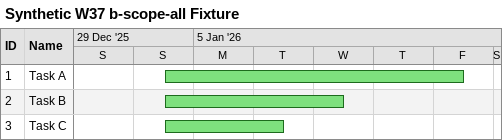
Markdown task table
Synthetic W37 b-scope-all Fixture

| ID | Task | Start | Finish |
|---|---|---|---|
| 1 | Task A | 2026-01-04 | 2026-01-09 |
| 2 | Task B | 2026-01-04 | 2026-01-07 |
| 3 | Task C | 2026-01-04 | 2026-01-06 |
